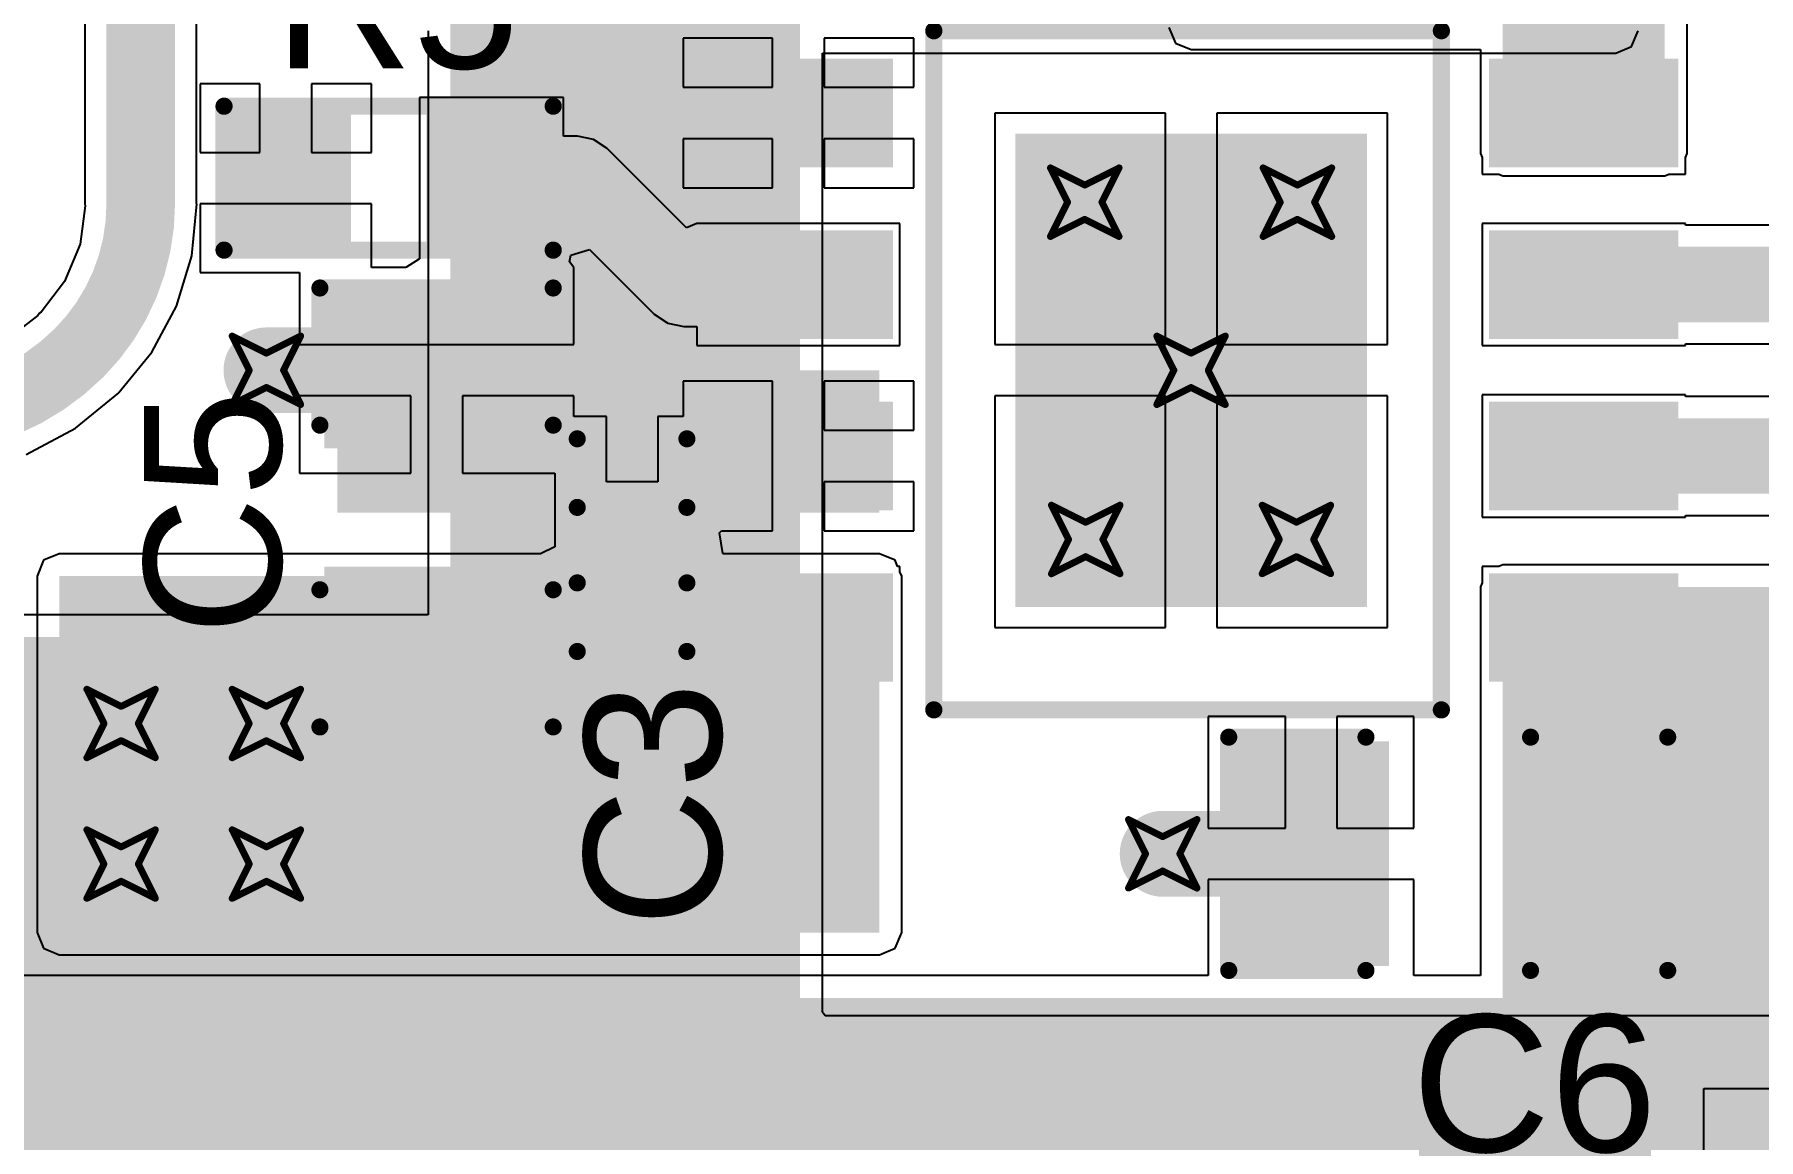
# Model space of a CAD drawing. Header units: millimetres. Extents: x -2 to 282, y -53 to 22.
# Drawn here: x 29.57 to 42.33, y -39.13 to -30.94 of the extents above; entities that cross this region are included whole.
import ezdxf

# ---------------------------------------------------------------- set-up
doc = ezdxf.new("R2010")
doc.units = ezdxf.units.MM
for name, color, linetype in [('BottomLayer', 5, 'Continuous'), ('DrillDrawing', 1, 'Continuous'), ('Mechanical1', 6, 'Continuous'), ('Mechanical2', 216, 'Continuous'), ('TopLayer', 1, 'Continuous'), ('TopOverlay', 2, 'Continuous'), ('TopPaste', 8, 'Continuous'), ('TopSolder', 216, 'Continuous'), ('ViaHoleLayer', 16, 'Continuous')]:
    doc.layers.add(name, color=color, linetype=linetype)
doc.styles.add('Arial', font='', dxfattribs={"height": 0.2})
doc.styles.get('Arial').set_extended_font_data('Arial')

# ---------------------------------------------------------------- blocks, each defined once
blk = doc.blocks.new('R___0603_55')
at = {"layer": 'TopLayer'}
for points in [[(-0.381, 0.444), (-0.381, -0.445), (-1.143, -0.445), (-1.143, 0.444)], [(1.143, 0.444), (1.143, -0.445), (0.381, -0.445), (0.381, 0.444)]]:
    blk.add_hatch(color=1, dxfattribs=at).paths.add_polyline_path(points)
at = {"layer": 'TopPaste'}
for points in [[(-0.381, 0.444), (-0.381, -0.445), (-1.143, -0.445), (-1.143, 0.444)], [(1.143, 0.444), (1.143, -0.445), (0.381, -0.445), (0.381, 0.444)]]:
    blk.add_hatch(color=8, dxfattribs=at).paths.add_polyline_path(points)
at = {"layer": 'TopSolder'}
for points in [[(-0.279, 0.546), (-0.279, -0.546), (-1.245, -0.546), (-1.245, 0.546)], [(1.245, 0.546), (1.245, -0.546), (0.279, -0.546), (0.279, 0.546)]]:
    blk.add_hatch(color=216, dxfattribs=at).paths.add_polyline_path(points)
at = {"layer": 'TopOverlay', "const_width": 0.127}
for points in [[(-1.219, 0.533), (-1.219, -0.533)], [(-1.219, 0.533), (1.219, 0.533)], [(1.219, 0.533), (1.219, -0.533)], [(-1.219, -0.533), (1.219, -0.533)]]:
    blk.add_lwpolyline(points, dxfattribs=at)
at = {"layer": 'TopOverlay', "const_width": 0.0635}
for points in [[(-1.251, 0.533, 1), (-1.187, 0.533, 1)], [(-1.251, 0.533, 1), (-1.187, 0.533, 1)], [(1.187, 0.533, 1), (1.251, 0.533, 1)], [(1.187, 0.533, 1), (1.251, 0.533, 1)], [(-1.251, -0.533, 1), (-1.187, -0.533, 1)], [(-1.251, -0.533, 1), (-1.187, -0.533, 1)], [(1.187, -0.533, 1), (1.251, -0.533, 1)], [(1.187, -0.533, 1), (1.251, -0.533, 1)]]:
    blk.add_lwpolyline(points, format="xyb", close=True, dxfattribs=at)
blk = doc.blocks.new('C___0402_71')
at = {"layer": 'TopLayer'}
for points in [[(-0.699, -0.318), (-0.699, 0.317), (-0.241, 0.317), (-0.241, -0.318)], [(0.241, -0.318), (0.241, 0.317), (0.699, 0.317), (0.699, -0.318)]]:
    blk.add_hatch(color=1, dxfattribs=at).paths.add_polyline_path(points)
at = {"layer": 'TopPaste'}
for points in [[(-0.699, -0.318), (-0.699, 0.317), (-0.241, 0.317), (-0.241, -0.318)], [(0.241, -0.318), (0.241, 0.317), (0.699, 0.317), (0.699, -0.318)]]:
    blk.add_hatch(color=8, dxfattribs=at).paths.add_polyline_path(points)
at = {"layer": 'TopSolder'}
for points in [[(-0.758, -0.378), (-0.758, 0.377), (-0.181, 0.377), (-0.181, -0.378)], [(0.181, -0.378), (0.181, 0.377), (0.758, 0.377), (0.758, -0.378)]]:
    blk.add_hatch(color=216, dxfattribs=at).paths.add_polyline_path(points)
at = {"layer": 'TopOverlay', "const_width": 0.127}
for points in [[(-0.787, -0.406), (-0.787, 0.406)], [(-0.279, 0.406), (-0.787, 0.406)], [(0.787, 0.406), (0.279, 0.406)], [(0.787, -0.406), (0.787, 0.406)], [(-0.279, -0.406), (-0.787, -0.406)], [(0.787, -0.406), (0.279, -0.406)]]:
    blk.add_lwpolyline(points, dxfattribs=at)
at = {"layer": 'TopOverlay', "const_width": 0.0635}
for points in [[(-0.819, 0.406, 1), (-0.756, 0.406, 1)], [(-0.819, 0.406, 1), (-0.756, 0.406, 1)], [(-0.311, 0.406, 1), (-0.248, 0.406, 1)], [(0.248, 0.406, 1), (0.311, 0.406, 1)], [(0.756, 0.406, 1), (0.819, 0.406, 1)], [(0.756, 0.406, 1), (0.819, 0.406, 1)], [(-0.819, -0.406, 1), (-0.756, -0.406, 1)], [(-0.819, -0.406, 1), (-0.756, -0.406, 1)], [(-0.311, -0.406, 1), (-0.248, -0.406, 1)], [(0.248, -0.406, 1), (0.311, -0.406, 1)], [(0.756, -0.406, 1), (0.819, -0.406, 1)], [(0.756, -0.406, 1), (0.819, -0.406, 1)]]:
    blk.add_lwpolyline(points, format="xyb", close=True, dxfattribs=at)
blk = doc.blocks.new('ESOP_8_75')
at = {"layer": 'TopLayer'}
for points in [[(-3.509, 2.205), (-2.309, 2.205), (-2.309, 1.605), (-3.509, 1.605)], [(2.308, 2.205), (3.508, 2.205), (3.508, 1.605), (2.308, 1.605)], [(-1.2, 1.65), (1.2, 1.65), (1.2, -1.65), (-1.2, -1.65)], [(-3.509, 0.935), (-2.309, 0.935), (-2.309, 0.335), (-3.509, 0.335)], [(2.308, 0.935), (3.508, 0.935), (3.508, 0.335), (2.308, 0.335)], [(-3.509, -0.335), (-2.309, -0.335), (-2.309, -0.935), (-3.509, -0.935)], [(2.308, -0.335), (3.508, -0.335), (3.508, -0.935), (2.308, -0.935)], [(-3.509, -1.605), (-2.309, -1.605), (-2.309, -2.205), (-3.509, -2.205)], [(2.308, -1.605), (3.508, -1.605), (3.508, -2.205), (2.308, -2.205)]]:
    blk.add_hatch(color=1, dxfattribs=at).paths.add_polyline_path(points)
at = {"layer": 'TopPaste'}
for points in [[(-3.509, 2.205), (-2.309, 2.205), (-2.309, 1.605), (-3.509, 1.605)], [(2.308, 2.205), (3.508, 2.205), (3.508, 1.605), (2.308, 1.605)], [(-1.2, 1.65), (1.2, 1.65), (1.2, -1.65), (-1.2, -1.65)], [(-3.509, 0.935), (-2.309, 0.935), (-2.309, 0.335), (-3.509, 0.335)], [(2.308, 0.935), (3.508, 0.935), (3.508, 0.335), (2.308, 0.335)], [(-3.509, -0.335), (-2.309, -0.335), (-2.309, -0.935), (-3.509, -0.935)], [(2.308, -0.335), (3.508, -0.335), (3.508, -0.935), (2.308, -0.935)], [(-3.509, -1.605), (-2.309, -1.605), (-2.309, -2.205), (-3.509, -2.205)], [(2.308, -1.605), (3.508, -1.605), (3.508, -2.205), (2.308, -2.205)]]:
    blk.add_hatch(color=8, dxfattribs=at).paths.add_polyline_path(points)
at = {"layer": 'TopSolder'}
for points in [[(-3.61, 2.307), (-2.207, 2.307), (-2.207, 1.503), (-3.61, 1.503)], [(2.207, 2.307), (3.61, 2.307), (3.61, 1.503), (2.207, 1.503)], [(-1.302, 1.752), (1.302, 1.752), (1.302, -1.752), (-1.302, -1.752)], [(-3.61, 1.037), (-2.207, 1.037), (-2.207, 0.233), (-3.61, 0.233)], [(2.207, 1.037), (3.61, 1.037), (3.61, 0.233), (2.207, 0.233)], [(-3.61, -0.233), (-2.207, -0.233), (-2.207, -1.037), (-3.61, -1.037)], [(2.207, -0.233), (3.61, -0.233), (3.61, -1.037), (2.207, -1.037)], [(-3.61, -1.503), (-2.207, -1.503), (-2.207, -2.307), (-3.61, -2.307)], [(2.207, -1.503), (3.61, -1.503), (3.61, -2.307), (2.207, -2.307)]]:
    blk.add_hatch(color=216, dxfattribs=at).paths.add_polyline_path(points)
at = {"layer": 'TopOverlay'}
for points, const_width in [([(-1.905, 2.515), (1.854, 2.515)], 0.127), ([(-1.905, 2.515), (-1.905, -2.515)], 0.127), ([(1.854, -2.515), (1.854, 2.515)], 0.127), ([(-3.877, 2.049), (-3.75, 1.922)], 0.3), ([(-3.877, 1.795), (-3.877, 2.049)], 0.3), ([(-3.877, 1.795), (-3.75, 1.922)], 0.3), ([(-1.905, -2.515), (1.854, -2.515)], 0.127)]:
    blk.add_lwpolyline(points, dxfattribs=dict(at, const_width=const_width))
for points, const_width in [([(-1.937, 2.515, 1), (-1.873, 2.515, 1)], 0.0635), ([(-1.937, 2.515, 1), (-1.873, 2.515, 1)], 0.0635), ([(1.822, 2.515, 1), (1.886, 2.515, 1)], 0.0635), ([(1.822, 2.515, 1), (1.886, 2.515, 1)], 0.0635), ([(-3.952, 2.049, 1), (-3.802, 2.049, 1)], 0.15), ([(-3.952, 2.049, 1), (-3.802, 2.049, 1)], 0.15), ([(-3.825, 1.922, 1), (-3.675, 1.922, 1)], 0.15), ([(-3.825, 1.922, 1), (-3.675, 1.922, 1)], 0.15), ([(-3.952, 1.795, 1), (-3.802, 1.795, 1)], 0.15), ([(-3.952, 1.795, 1), (-3.802, 1.795, 1)], 0.15), ([(-1.937, -2.515, 1), (-1.873, -2.515, 1)], 0.0635), ([(-1.937, -2.515, 1), (-1.873, -2.515, 1)], 0.0635), ([(1.822, -2.515, 1), (1.886, -2.515, 1)], 0.0635), ([(1.822, -2.515, 1), (1.886, -2.515, 1)], 0.0635)]:
    blk.add_lwpolyline(points, format="xyb", close=True, dxfattribs=dict(at, const_width=const_width))
blk = doc.blocks.new('C___0805_107')
at = {"layer": 'TopLayer'}
for points in [[(-1.524, 0.762), (-0.508, 0.762), (-0.508, -0.762), (-1.524, -0.762)], [(0.508, 0.762), (1.524, 0.762), (1.524, -0.762), (0.508, -0.762)]]:
    blk.add_hatch(color=1, dxfattribs=at).paths.add_polyline_path(points)
at = {"layer": 'TopPaste'}
for points in [[(-1.524, 0.762), (-0.508, 0.762), (-0.508, -0.762), (-1.524, -0.762)], [(0.508, 0.762), (1.524, 0.762), (1.524, -0.762), (0.508, -0.762)]]:
    blk.add_hatch(color=8, dxfattribs=at).paths.add_polyline_path(points)
at = {"layer": 'TopSolder'}
for points in [[(-1.594, 0.832), (-0.438, 0.832), (-0.438, -0.832), (-1.594, -0.832)], [(0.438, 0.832), (1.594, 0.832), (1.594, -0.832), (0.438, -0.832)]]:
    blk.add_hatch(color=216, dxfattribs=at).paths.add_polyline_path(points)
at = {"layer": 'TopOverlay', "const_width": 0.127}
for points in [[(-1.626, -0.864), (-1.626, 0.864)], [(-1.626, 0.864), (-0.61, 0.864)], [(0.61, 0.864), (1.626, 0.864)], [(1.626, -0.864), (1.626, 0.864)], [(-1.626, -0.864), (-0.61, -0.864)], [(0.61, -0.864), (1.626, -0.864)]]:
    blk.add_lwpolyline(points, dxfattribs=at)
at = {"layer": 'TopOverlay', "const_width": 0.0635}
for points in [[(-1.657, 0.864, 1), (-1.594, 0.864, 1)], [(-1.657, 0.864, 1), (-1.594, 0.864, 1)], [(-0.641, 0.864, 1), (-0.578, 0.864, 1)], [(0.578, 0.864, 1), (0.641, 0.864, 1)], [(1.594, 0.864, 1), (1.657, 0.864, 1)], [(1.594, 0.864, 1), (1.657, 0.864, 1)], [(-1.657, -0.864, 1), (-1.594, -0.864, 1)], [(-1.657, -0.864, 1), (-1.594, -0.864, 1)], [(-0.641, -0.864, 1), (-0.578, -0.864, 1)], [(0.578, -0.864, 1), (0.641, -0.864, 1)], [(1.594, -0.864, 1), (1.657, -0.864, 1)], [(1.594, -0.864, 1), (1.657, -0.864, 1)]]:
    blk.add_lwpolyline(points, format="xyb", close=True, dxfattribs=at)
blk = doc.blocks.new('C___0805_109')
at = {"layer": 'TopLayer'}
for points in [[(-1.524, 0.762), (-0.508, 0.762), (-0.508, -0.762), (-1.524, -0.762)], [(0.508, 0.762), (1.524, 0.762), (1.524, -0.762), (0.508, -0.762)]]:
    blk.add_hatch(color=1, dxfattribs=at).paths.add_polyline_path(points)
at = {"layer": 'TopPaste'}
for points in [[(-1.524, 0.762), (-0.508, 0.762), (-0.508, -0.762), (-1.524, -0.762)], [(0.508, 0.762), (1.524, 0.762), (1.524, -0.762), (0.508, -0.762)]]:
    blk.add_hatch(color=8, dxfattribs=at).paths.add_polyline_path(points)
at = {"layer": 'TopSolder'}
for points in [[(-1.594, 0.832), (-0.438, 0.832), (-0.438, -0.832), (-1.594, -0.832)], [(0.438, 0.832), (1.594, 0.832), (1.594, -0.832), (0.438, -0.832)]]:
    blk.add_hatch(color=216, dxfattribs=at).paths.add_polyline_path(points)
at = {"layer": 'TopOverlay', "const_width": 0.127}
for points in [[(-1.626, -0.864), (-1.626, 0.864)], [(-0.61, 0.864), (-1.626, 0.864)], [(1.626, 0.864), (0.61, 0.864)], [(1.626, -0.864), (1.626, 0.864)], [(-0.61, -0.864), (-1.626, -0.864)], [(1.626, -0.864), (0.61, -0.864)]]:
    blk.add_lwpolyline(points, dxfattribs=at)
at = {"layer": 'TopOverlay', "const_width": 0.0635}
for points in [[(-1.657, 0.864, 1), (-1.594, 0.864, 1)], [(-1.657, 0.864, 1), (-1.594, 0.864, 1)], [(-0.641, 0.864, 1), (-0.578, 0.864, 1)], [(0.578, 0.864, 1), (0.641, 0.864, 1)], [(1.594, 0.864, 1), (1.657, 0.864, 1)], [(1.594, 0.864, 1), (1.657, 0.864, 1)], [(-1.657, -0.864, 1), (-1.594, -0.864, 1)], [(-1.657, -0.864, 1), (-1.594, -0.864, 1)], [(-0.641, -0.864, 1), (-0.578, -0.864, 1)], [(0.578, -0.864, 1), (0.641, -0.864, 1)], [(1.594, -0.864, 1), (1.657, -0.864, 1)], [(1.594, -0.864, 1), (1.657, -0.864, 1)]]:
    blk.add_lwpolyline(points, format="xyb", close=True, dxfattribs=at)

msp = doc.modelspace()

# ---------------------------------------------------------------- hatches: boundary and pattern name
at = {"layer": 'BottomLayer'}
for points in [[(32.646, -38.181), (35.237, -38.181), (35.237, -29.389), (32.646, -29.389)], [(27.541, -38.181), (35.237, -38.181), (35.237, -35.403), (27.541, -35.403)], [(27.541, -43.13), (31.808, -43.13), (31.808, -35.622), (27.541, -35.622)], [(32.031, -40.792), (35.306, -40.792), (35.306, -38.374), (32.031, -38.374)], [(32.031, -39.447), (43.8, -39.447), (43.8, -38.374), (32.031, -38.374)], [(27.515, -42.339), (31.808, -42.339), (31.808, -38.533), (27.515, -38.533)]]:
    msp.add_hatch(color=5, dxfattribs=at).paths.add_polyline_path(points)
h = msp.add_hatch(color=5, dxfattribs=at)
edge = h.paths.add_edge_path()
edge.add_arc((37.345, -32.183), 0.3, 0, 360)
h = msp.add_hatch(color=5, dxfattribs=at)
edge = h.paths.add_edge_path()
edge.add_arc((38.92, -32.183), 0.3, 0, 360)
h = msp.add_hatch(color=5, dxfattribs=at)
edge = h.paths.add_edge_path()
edge.add_arc((31.284, -33.428), 0.3, 0, 360)
h = msp.add_hatch(color=5, dxfattribs=at)
edge = h.paths.add_edge_path()
edge.add_arc((38.132, -33.428), 0.3, 0, 360)
h = msp.add_hatch(color=5, dxfattribs=at)
edge = h.paths.add_edge_path()
edge.add_arc((37.352, -34.681), 0.3, 0, 360)
h = msp.add_hatch(color=5, dxfattribs=at)
edge = h.paths.add_edge_path()
edge.add_arc((38.913, -34.681), 0.3, 0, 360)
h = msp.add_hatch(color=5, dxfattribs=at)
edge = h.paths.add_edge_path()
edge.add_arc((30.208, -36.044), 0.3, 0, 360)
h = msp.add_hatch(color=5, dxfattribs=at)
edge = h.paths.add_edge_path()
edge.add_arc((31.284, -36.044), 0.3, 0, 360)
h = msp.add_hatch(color=5, dxfattribs=at)
edge = h.paths.add_edge_path()
edge.add_arc((37.922, -37.009), 0.3, 0, 360)
h = msp.add_hatch(color=5, dxfattribs=at)
edge = h.paths.add_edge_path()
edge.add_arc((30.208, -37.085), 0.3, 0, 360)
h = msp.add_hatch(color=5, dxfattribs=at)
edge = h.paths.add_edge_path()
edge.add_arc((31.284, -37.085), 0.3, 0, 360)
at = {"layer": 'TopLayer'}
for points in [[(40.441, -31.823), (41.641, -31.823), (41.641, -26.448), (40.441, -26.448)], [(31.808, -34.482), (35.824, -34.482), (35.824, -33.428), (31.808, -33.428)], [(29.75, -37.593), (35.824, -37.593), (35.824, -34.952), (29.75, -34.952)], [(40.441, -39.447), (41.765, -39.447), (41.765, -35.033), (40.441, -35.033)], [(40.441, -38.583), (51.151, -38.583), (51.151, -35.033), (40.441, -35.033)], [(27.383, -39.447), (41.765, -39.447), (41.765, -38.076), (27.383, -38.076)]]:
    msp.add_hatch(color=1, dxfattribs=at).paths.add_polyline_path(points)
h = msp.add_hatch(color=1, dxfattribs=at)
edge = h.paths.add_edge_path()
edge.add_arc((37.345, -32.183), 0.3, 0, 360)
h = msp.add_hatch(color=1, dxfattribs=at)
edge = h.paths.add_edge_path()
edge.add_arc((38.92, -32.183), 0.3, 0, 360)
h = msp.add_hatch(color=1, dxfattribs=at)
edge = h.paths.add_edge_path()
edge.add_arc((31.284, -33.428), 0.3, 0, 360)
h = msp.add_hatch(color=1, dxfattribs=at)
edge = h.paths.add_edge_path()
edge.add_arc((38.132, -33.428), 0.3, 0, 360)
h = msp.add_hatch(color=1, dxfattribs=at)
edge = h.paths.add_edge_path()
edge.add_arc((37.352, -34.681), 0.3, 0, 360)
h = msp.add_hatch(color=1, dxfattribs=at)
edge = h.paths.add_edge_path()
edge.add_arc((38.913, -34.681), 0.3, 0, 360)
h = msp.add_hatch(color=1, dxfattribs=at)
edge = h.paths.add_edge_path()
edge.add_arc((30.208, -36.044), 0.3, 0, 360)
h = msp.add_hatch(color=1, dxfattribs=at)
edge = h.paths.add_edge_path()
edge.add_arc((31.284, -36.044), 0.3, 0, 360)
h = msp.add_hatch(color=1, dxfattribs=at)
edge = h.paths.add_edge_path()
edge.add_arc((37.922, -37.009), 0.3, 0, 360)
h = msp.add_hatch(color=1, dxfattribs=at)
edge = h.paths.add_edge_path()
edge.add_arc((30.208, -37.085), 0.3, 0, 360)
h = msp.add_hatch(color=1, dxfattribs=at)
edge = h.paths.add_edge_path()
edge.add_arc((31.284, -37.085), 0.3, 0, 360)
at = {"layer": 'ViaHoleLayer'}
h = msp.add_hatch(color=16, dxfattribs=at)
edge = h.paths.add_edge_path()
edge.add_arc((37.345, -32.183), 0.15, 0, 360)
h = msp.add_hatch(color=16, dxfattribs=at)
edge = h.paths.add_edge_path()
edge.add_arc((38.92, -32.183), 0.15, 0, 360)
h = msp.add_hatch(color=16, dxfattribs=at)
edge = h.paths.add_edge_path()
edge.add_arc((31.284, -33.428), 0.15, 0, 360)
h = msp.add_hatch(color=16, dxfattribs=at)
edge = h.paths.add_edge_path()
edge.add_arc((38.132, -33.428), 0.15, 0, 360)
h = msp.add_hatch(color=16, dxfattribs=at)
edge = h.paths.add_edge_path()
edge.add_arc((37.352, -34.681), 0.15, 0, 360)
h = msp.add_hatch(color=16, dxfattribs=at)
edge = h.paths.add_edge_path()
edge.add_arc((38.913, -34.681), 0.15, 0, 360)
h = msp.add_hatch(color=16, dxfattribs=at)
edge = h.paths.add_edge_path()
edge.add_arc((30.208, -36.044), 0.15, 0, 360)
h = msp.add_hatch(color=16, dxfattribs=at)
edge = h.paths.add_edge_path()
edge.add_arc((31.284, -36.044), 0.15, 0, 360)
h = msp.add_hatch(color=16, dxfattribs=at)
edge = h.paths.add_edge_path()
edge.add_arc((37.922, -37.009), 0.15, 0, 360)
h = msp.add_hatch(color=16, dxfattribs=at)
edge = h.paths.add_edge_path()
edge.add_arc((30.208, -37.085), 0.15, 0, 360)
h = msp.add_hatch(color=16, dxfattribs=at)
edge = h.paths.add_edge_path()
edge.add_arc((31.284, -37.085), 0.15, 0, 360)

# ---------------------------------------------------------------- linework, layer by layer
at = {"layer": 'BottomLayer'}
for p, q in [((29.939, -27.158), (29.939, -32.196)), ((30.767, -32.196), (30.767, -27.158)), ((32.481, -30.913), (32.481, -35.238)), ((41.395, -31.03), (41.444, -30.913)), ((35.402, -35.403), (35.402, -31.078)), ((35.402, -31.078), (41.279, -31.078)), ((41.279, -31.078), (41.395, -31.03)), ((29.942, -32.211), (29.905, -32.494)), ((29.939, -32.196), (29.942, -32.211)), ((30.731, -32.581), (30.769, -32.196)), ((30.769, -32.196), (30.767, -32.196)), ((29.905, -32.494), (29.789, -32.771)), ((30.618, -32.952), (30.731, -32.581)), ((29.789, -32.771), (29.616, -32.998)), ((29.592, -33.023), (29.341, -33.215)), ((29.603, -33.006), (29.592, -33.023)), ((29.616, -32.998), (29.603, -33.006)), ((30.436, -33.294), (30.618, -32.952)), ((30.19, -33.593), (30.436, -33.294)), ((29.87, -33.857), (30.19, -33.594)), ((30.19, -33.594), (30.19, -33.593)), ((29.505, -34.052), (29.87, -33.857)), ((32.481, -35.238), (27.541, -35.238)), ((35.402, -38.181), (35.402, -35.403)), ((35.421, -38.209), (35.402, -38.181)), ((42.623, -38.209), (35.421, -38.209))]:
    msp.add_line(p, q, dxfattribs=at)
for points, const_width in [([(30.353, -32.196), (30.353, -27.158)], 0.508), ([(37.915, -38.911), (43.289, -38.911)], 1.016)]:
    msp.add_lwpolyline(points, dxfattribs=dict(at, const_width=const_width))
at = {"layer": 'BottomLayer', "const_width": 0.508}
for points in [[(30.353, -32.196, -0.198912), (29.896, -33.299)], [(29.896, -33.299, -0.198912), (28.697, -33.796)]]:
    msp.add_lwpolyline(points, format="xyb", dxfattribs=at)
at = {"layer": 'BottomLayer'}
for points, const_width in [([(30.226, -32.196, 1), (30.48, -32.196, 1)], 0.254), ([(30.226, -32.196, 1), (30.48, -32.196, 1)], 0.254), ([(29.769, -33.299, 1), (30.023, -33.299, 1)], 0.254), ([(29.769, -33.299, 1), (30.023, -33.299, 1)], 0.254), ([(37.661, -38.911, 1), (38.169, -38.911, 1)], 0.508)]:
    msp.add_lwpolyline(points, format="xyb", close=True, dxfattribs=dict(at, const_width=const_width))
at = {"layer": 'DrillDrawing', "const_width": 0.0508}
for points in [[(37.091, -31.929), (37.345, -32.056)], [(37.091, -31.929), (37.218, -32.183)], [(37.345, -32.056), (37.599, -31.929)], [(37.472, -32.183), (37.599, -31.929)], [(38.666, -31.929), (38.92, -32.056)], [(38.666, -31.929), (38.793, -32.183)], [(38.92, -32.056), (39.174, -31.929)], [(39.047, -32.183), (39.174, -31.929)], [(37.091, -32.437), (37.218, -32.183)], [(37.472, -32.183), (37.599, -32.437)], [(38.666, -32.437), (38.793, -32.183)], [(39.047, -32.183), (39.174, -32.437)], [(37.091, -32.437), (37.345, -32.31)], [(37.345, -32.31), (37.599, -32.437)], [(38.666, -32.437), (38.92, -32.31)], [(38.92, -32.31), (39.174, -32.437)], [(31.03, -33.174), (31.284, -33.301)], [(31.03, -33.174), (31.157, -33.428)], [(31.284, -33.301), (31.538, -33.174)], [(31.411, -33.428), (31.538, -33.174)], [(37.878, -33.174), (38.132, -33.301)], [(37.878, -33.174), (38.005, -33.428)], [(38.132, -33.301), (38.386, -33.174)], [(38.259, -33.428), (38.386, -33.174)], [(31.03, -33.682), (31.157, -33.428)], [(31.411, -33.428), (31.538, -33.682)], [(37.878, -33.682), (38.005, -33.428)], [(38.259, -33.428), (38.386, -33.682)], [(31.03, -33.682), (31.284, -33.555)], [(31.284, -33.555), (31.538, -33.682)], [(37.878, -33.682), (38.132, -33.555)], [(38.132, -33.555), (38.386, -33.682)], [(37.098, -34.427), (37.352, -34.554)], [(37.098, -34.427), (37.225, -34.681)], [(37.352, -34.554), (37.606, -34.427)], [(37.479, -34.681), (37.606, -34.427)], [(38.659, -34.427), (38.913, -34.554)], [(38.659, -34.427), (38.786, -34.681)], [(38.913, -34.554), (39.167, -34.427)], [(39.04, -34.681), (39.167, -34.427)], [(37.098, -34.935), (37.225, -34.681)], [(37.479, -34.681), (37.606, -34.935)], [(38.659, -34.935), (38.786, -34.681)], [(39.04, -34.681), (39.167, -34.935)], [(37.098, -34.935), (37.352, -34.808)], [(37.352, -34.808), (37.606, -34.935)], [(38.659, -34.935), (38.913, -34.808)], [(38.913, -34.808), (39.167, -34.935)], [(29.954, -35.79), (30.208, -35.917)], [(29.954, -35.79), (30.081, -36.044)], [(30.208, -35.917), (30.462, -35.79)], [(30.335, -36.044), (30.462, -35.79)], [(31.03, -35.79), (31.284, -35.917)], [(31.03, -35.79), (31.157, -36.044)], [(31.284, -35.917), (31.538, -35.79)], [(31.411, -36.044), (31.538, -35.79)], [(29.954, -36.298), (30.081, -36.044)], [(30.335, -36.044), (30.462, -36.298)], [(31.03, -36.298), (31.157, -36.044)], [(31.411, -36.044), (31.538, -36.298)], [(29.954, -36.298), (30.208, -36.171)], [(30.208, -36.171), (30.462, -36.298)], [(31.03, -36.298), (31.284, -36.171)], [(31.284, -36.171), (31.538, -36.298)], [(37.668, -36.755), (37.922, -36.882)], [(37.668, -36.755), (37.795, -37.009)], [(37.922, -36.882), (38.176, -36.755)], [(38.049, -37.009), (38.176, -36.755)], [(29.954, -36.831), (30.208, -36.958)], [(29.954, -36.831), (30.081, -37.085)], [(30.208, -36.958), (30.462, -36.831)], [(30.335, -37.085), (30.462, -36.831)], [(31.03, -36.831), (31.284, -36.958)], [(31.03, -36.831), (31.157, -37.085)], [(31.284, -36.958), (31.538, -36.831)], [(31.411, -37.085), (31.538, -36.831)], [(37.668, -37.263), (37.795, -37.009)], [(38.049, -37.009), (38.176, -37.263)], [(29.954, -37.339), (30.081, -37.085)], [(30.335, -37.085), (30.462, -37.339)], [(31.03, -37.339), (31.157, -37.085)], [(31.411, -37.085), (31.538, -37.339)], [(37.668, -37.263), (37.922, -37.136)], [(37.922, -37.136), (38.176, -37.263)], [(29.954, -37.339), (30.208, -37.212)], [(30.208, -37.212), (30.462, -37.339)], [(31.03, -37.339), (31.284, -37.212)], [(31.284, -37.212), (31.538, -37.339)]]:
    msp.add_lwpolyline(points, dxfattribs=at)
at = {"layer": 'DrillDrawing', "const_width": 0.0254}
for points in [[(37.078, -31.929, 1), (37.104, -31.929, 1)], [(37.078, -31.929, 1), (37.104, -31.929, 1)], [(37.586, -31.929, 1), (37.612, -31.929, 1)], [(37.586, -31.929, 1), (37.612, -31.929, 1)], [(38.653, -31.929, 1), (38.679, -31.929, 1)], [(38.653, -31.929, 1), (38.679, -31.929, 1)], [(39.161, -31.929, 1), (39.187, -31.929, 1)], [(39.161, -31.929, 1), (39.187, -31.929, 1)], [(37.332, -32.056, 1), (37.358, -32.056, 1)], [(37.332, -32.056, 1), (37.358, -32.056, 1)], [(38.907, -32.056, 1), (38.933, -32.056, 1)], [(38.907, -32.056, 1), (38.933, -32.056, 1)], [(37.205, -32.183, 1), (37.231, -32.183, 1)], [(37.205, -32.183, 1), (37.231, -32.183, 1)], [(37.459, -32.183, 1), (37.485, -32.183, 1)], [(37.459, -32.183, 1), (37.485, -32.183, 1)], [(38.78, -32.183, 1), (38.806, -32.183, 1)], [(38.78, -32.183, 1), (38.806, -32.183, 1)], [(39.034, -32.183, 1), (39.06, -32.183, 1)], [(39.034, -32.183, 1), (39.06, -32.183, 1)], [(37.332, -32.31, 1), (37.358, -32.31, 1)], [(37.332, -32.31, 1), (37.358, -32.31, 1)], [(38.907, -32.31, 1), (38.933, -32.31, 1)], [(38.907, -32.31, 1), (38.933, -32.31, 1)], [(37.078, -32.437, 1), (37.104, -32.437, 1)], [(37.078, -32.437, 1), (37.104, -32.437, 1)], [(37.586, -32.437, 1), (37.612, -32.437, 1)], [(37.586, -32.437, 1), (37.612, -32.437, 1)], [(38.653, -32.437, 1), (38.679, -32.437, 1)], [(38.653, -32.437, 1), (38.679, -32.437, 1)], [(39.161, -32.437, 1), (39.187, -32.437, 1)], [(39.161, -32.437, 1), (39.187, -32.437, 1)], [(31.017, -33.174, 1), (31.042, -33.174, 1)], [(31.017, -33.174, 1), (31.042, -33.174, 1)], [(31.525, -33.174, 1), (31.55, -33.174, 1)], [(31.525, -33.174, 1), (31.55, -33.174, 1)], [(37.866, -33.174, 1), (37.891, -33.174, 1)], [(37.866, -33.174, 1), (37.891, -33.174, 1)], [(38.374, -33.174, 1), (38.399, -33.174, 1)], [(38.374, -33.174, 1), (38.399, -33.174, 1)], [(31.271, -33.301, 1), (31.296, -33.301, 1)], [(31.271, -33.301, 1), (31.296, -33.301, 1)], [(38.12, -33.301, 1), (38.145, -33.301, 1)], [(38.12, -33.301, 1), (38.145, -33.301, 1)], [(31.144, -33.428, 1), (31.169, -33.428, 1)], [(31.144, -33.428, 1), (31.169, -33.428, 1)], [(31.398, -33.428, 1), (31.423, -33.428, 1)], [(31.398, -33.428, 1), (31.423, -33.428, 1)], [(37.993, -33.428, 1), (38.018, -33.428, 1)], [(37.993, -33.428, 1), (38.018, -33.428, 1)], [(38.247, -33.428, 1), (38.272, -33.428, 1)], [(38.247, -33.428, 1), (38.272, -33.428, 1)], [(31.271, -33.555, 1), (31.296, -33.555, 1)], [(31.271, -33.555, 1), (31.296, -33.555, 1)], [(38.12, -33.555, 1), (38.145, -33.555, 1)], [(38.12, -33.555, 1), (38.145, -33.555, 1)], [(31.017, -33.682, 1), (31.042, -33.682, 1)], [(31.017, -33.682, 1), (31.042, -33.682, 1)], [(31.525, -33.682, 1), (31.55, -33.682, 1)], [(31.525, -33.682, 1), (31.55, -33.682, 1)], [(37.866, -33.682, 1), (37.891, -33.682, 1)], [(37.866, -33.682, 1), (37.891, -33.682, 1)], [(38.374, -33.682, 1), (38.399, -33.682, 1)], [(38.374, -33.682, 1), (38.399, -33.682, 1)], [(37.085, -34.427, 1), (37.111, -34.427, 1)], [(37.085, -34.427, 1), (37.111, -34.427, 1)], [(37.593, -34.427, 1), (37.619, -34.427, 1)], [(37.593, -34.427, 1), (37.619, -34.427, 1)], [(38.646, -34.427, 1), (38.671, -34.427, 1)], [(38.646, -34.427, 1), (38.671, -34.427, 1)], [(39.154, -34.427, 1), (39.179, -34.427, 1)], [(39.154, -34.427, 1), (39.179, -34.427, 1)], [(37.339, -34.554, 1), (37.365, -34.554, 1)], [(37.339, -34.554, 1), (37.365, -34.554, 1)], [(38.9, -34.554, 1), (38.925, -34.554, 1)], [(38.9, -34.554, 1), (38.925, -34.554, 1)], [(37.212, -34.681, 1), (37.238, -34.681, 1)], [(37.212, -34.681, 1), (37.238, -34.681, 1)], [(37.466, -34.681, 1), (37.492, -34.681, 1)], [(37.466, -34.681, 1), (37.492, -34.681, 1)], [(38.773, -34.681, 1), (38.798, -34.681, 1)], [(38.773, -34.681, 1), (38.798, -34.681, 1)], [(39.027, -34.681, 1), (39.052, -34.681, 1)], [(39.027, -34.681, 1), (39.052, -34.681, 1)], [(37.339, -34.808, 1), (37.365, -34.808, 1)], [(37.339, -34.808, 1), (37.365, -34.808, 1)], [(38.9, -34.808, 1), (38.925, -34.808, 1)], [(38.9, -34.808, 1), (38.925, -34.808, 1)], [(37.085, -34.935, 1), (37.111, -34.935, 1)], [(37.085, -34.935, 1), (37.111, -34.935, 1)], [(37.593, -34.935, 1), (37.619, -34.935, 1)], [(37.593, -34.935, 1), (37.619, -34.935, 1)], [(38.646, -34.935, 1), (38.671, -34.935, 1)], [(38.646, -34.935, 1), (38.671, -34.935, 1)], [(39.154, -34.935, 1), (39.179, -34.935, 1)], [(39.154, -34.935, 1), (39.179, -34.935, 1)], [(29.941, -35.79, 1), (29.966, -35.79, 1)], [(29.941, -35.79, 1), (29.966, -35.79, 1)], [(30.449, -35.79, 1), (30.474, -35.79, 1)], [(30.449, -35.79, 1), (30.474, -35.79, 1)], [(31.017, -35.79, 1), (31.042, -35.79, 1)], [(31.017, -35.79, 1), (31.042, -35.79, 1)], [(31.525, -35.79, 1), (31.55, -35.79, 1)], [(31.525, -35.79, 1), (31.55, -35.79, 1)], [(30.195, -35.917, 1), (30.22, -35.917, 1)], [(30.195, -35.917, 1), (30.22, -35.917, 1)], [(31.271, -35.917, 1), (31.296, -35.917, 1)], [(31.271, -35.917, 1), (31.296, -35.917, 1)], [(30.068, -36.044, 1), (30.093, -36.044, 1)], [(30.068, -36.044, 1), (30.093, -36.044, 1)], [(30.322, -36.044, 1), (30.347, -36.044, 1)], [(30.322, -36.044, 1), (30.347, -36.044, 1)], [(31.144, -36.044, 1), (31.169, -36.044, 1)], [(31.144, -36.044, 1), (31.169, -36.044, 1)], [(31.398, -36.044, 1), (31.423, -36.044, 1)], [(31.398, -36.044, 1), (31.423, -36.044, 1)], [(30.195, -36.171, 1), (30.22, -36.171, 1)], [(30.195, -36.171, 1), (30.22, -36.171, 1)], [(31.271, -36.171, 1), (31.296, -36.171, 1)], [(31.271, -36.171, 1), (31.296, -36.171, 1)], [(29.941, -36.298, 1), (29.966, -36.298, 1)], [(29.941, -36.298, 1), (29.966, -36.298, 1)], [(30.449, -36.298, 1), (30.474, -36.298, 1)], [(30.449, -36.298, 1), (30.474, -36.298, 1)], [(31.017, -36.298, 1), (31.042, -36.298, 1)], [(31.017, -36.298, 1), (31.042, -36.298, 1)], [(31.525, -36.298, 1), (31.55, -36.298, 1)], [(31.525, -36.298, 1), (31.55, -36.298, 1)], [(37.656, -36.755, 1), (37.681, -36.755, 1)], [(37.656, -36.755, 1), (37.681, -36.755, 1)], [(38.163, -36.755, 1), (38.189, -36.755, 1)], [(38.163, -36.755, 1), (38.189, -36.755, 1)], [(29.941, -36.831, 1), (29.966, -36.831, 1)], [(29.941, -36.831, 1), (29.966, -36.831, 1)], [(30.449, -36.831, 1), (30.474, -36.831, 1)], [(30.449, -36.831, 1), (30.474, -36.831, 1)], [(31.017, -36.831, 1), (31.042, -36.831, 1)], [(31.017, -36.831, 1), (31.042, -36.831, 1)], [(31.525, -36.831, 1), (31.55, -36.831, 1)], [(31.525, -36.831, 1), (31.55, -36.831, 1)], [(37.909, -36.882, 1), (37.935, -36.882, 1)], [(37.909, -36.882, 1), (37.935, -36.882, 1)], [(30.195, -36.958, 1), (30.22, -36.958, 1)], [(30.195, -36.958, 1), (30.22, -36.958, 1)], [(31.271, -36.958, 1), (31.296, -36.958, 1)], [(31.271, -36.958, 1), (31.296, -36.958, 1)], [(37.782, -37.009, 1), (37.808, -37.009, 1)], [(37.782, -37.009, 1), (37.808, -37.009, 1)], [(38.036, -37.009, 1), (38.062, -37.009, 1)], [(38.036, -37.009, 1), (38.062, -37.009, 1)], [(30.068, -37.085, 1), (30.093, -37.085, 1)], [(30.068, -37.085, 1), (30.093, -37.085, 1)], [(30.322, -37.085, 1), (30.347, -37.085, 1)], [(30.322, -37.085, 1), (30.347, -37.085, 1)], [(31.144, -37.085, 1), (31.169, -37.085, 1)], [(31.144, -37.085, 1), (31.169, -37.085, 1)], [(31.398, -37.085, 1), (31.423, -37.085, 1)], [(31.398, -37.085, 1), (31.423, -37.085, 1)], [(37.909, -37.136, 1), (37.935, -37.136, 1)], [(37.909, -37.136, 1), (37.935, -37.136, 1)], [(30.195, -37.212, 1), (30.22, -37.212, 1)], [(30.195, -37.212, 1), (30.22, -37.212, 1)], [(31.271, -37.212, 1), (31.296, -37.212, 1)], [(31.271, -37.212, 1), (31.296, -37.212, 1)], [(37.656, -37.263, 1), (37.681, -37.263, 1)], [(37.656, -37.263, 1), (37.681, -37.263, 1)], [(38.163, -37.263, 1), (38.189, -37.263, 1)], [(38.163, -37.263, 1), (38.189, -37.263, 1)], [(29.941, -37.339, 1), (29.966, -37.339, 1)], [(29.941, -37.339, 1), (29.966, -37.339, 1)], [(30.449, -37.339, 1), (30.474, -37.339, 1)], [(30.449, -37.339, 1), (30.474, -37.339, 1)], [(31.017, -37.339, 1), (31.042, -37.339, 1)], [(31.017, -37.339, 1), (31.042, -37.339, 1)], [(31.525, -37.339, 1), (31.55, -37.339, 1)], [(31.525, -37.339, 1), (31.55, -37.339, 1)]]:
    msp.add_lwpolyline(points, format="xyb", close=True, dxfattribs=at)
at = {"layer": 'Mechanical1', "const_width": 0.0127}
msp.add_lwpolyline([(0, 0, -3.218852), (-0.279, -38.414)], format="xyb", dxfattribs=at)
at = {"layer": 'Mechanical2', "const_width": 0.254}
msp.add_lwpolyline([(50.766, 5.478, -1.122171), (-0.294, -38.437)], format="xyb", dxfattribs=at)
at = {"layer": 'TopLayer'}
for p, q in [((41.806, -31.823), (41.806, -26.443)), ((37.968, -30.888), (38.016, -31.004)), ((35.033, -30.969), (34.37, -30.969)), ((34.37, -30.969), (34.37, -31.332)), ((35.033, -31.332), (35.033, -30.969)), ((36.078, -30.969), (35.414, -30.969)), ((35.414, -30.969), (35.414, -31.332)), ((36.078, -31.332), (36.078, -30.969)), ((38.016, -31.004), (38.132, -31.053)), ((38.132, -31.053), (40.276, -31.053)), ((40.276, -31.053), (40.276, -31.823)), ((31.236, -31.307), (30.792, -31.307)), ((30.792, -31.307), (30.792, -31.815)), ((31.236, -31.815), (31.236, -31.307)), ((32.062, -31.307), (31.617, -31.307)), ((31.617, -31.307), (31.617, -31.815)), ((32.062, -31.815), (32.062, -31.307)), ((33.484, -31.408), (32.417, -31.408)), ((32.417, -31.408), (32.417, -32.539)), ((33.484, -31.694), (33.484, -31.408)), ((34.37, -31.332), (35.033, -31.332)), ((35.414, -31.332), (36.078, -31.332)), ((37.942, -31.524), (36.678, -31.524)), ((36.678, -31.524), (36.678, -33.237)), ((37.942, -33.237), (37.942, -31.524)), ((39.586, -31.524), (38.323, -31.524)), ((38.323, -31.524), (38.323, -33.237)), ((39.586, -33.237), (39.586, -31.524)), ((33.588, -31.694), (33.484, -31.694)), ((33.707, -31.718), (33.588, -31.694)), ((33.807, -31.785), (33.707, -31.718)), ((34.394, -32.372), (33.807, -31.785)), ((35.033, -31.713), (34.37, -31.713)), ((34.37, -31.713), (34.37, -32.077)), ((35.033, -32.077), (35.033, -31.713)), ((36.078, -31.713), (35.414, -31.713)), ((35.414, -31.713), (35.414, -32.077)), ((36.078, -32.077), (36.078, -31.713)), ((30.792, -31.815), (31.236, -31.815)), ((31.617, -31.815), (32.062, -31.815)), ((40.276, -31.823), (40.289, -31.853)), ((40.289, -31.853), (40.289, -31.975)), ((41.793, -31.853), (41.806, -31.823)), ((41.793, -31.975), (41.793, -31.853)), ((40.289, -31.975), (40.411, -31.975)), ((40.411, -31.975), (40.441, -31.988)), ((40.441, -31.988), (41.641, -31.988)), ((41.641, -31.988), (41.671, -31.975)), ((41.671, -31.975), (41.793, -31.975)), ((34.37, -32.077), (35.033, -32.077)), ((35.414, -32.077), (36.078, -32.077)), ((31.427, -32.196), (30.792, -32.196)), ((30.792, -32.196), (30.792, -32.704)), ((32.062, -32.196), (31.427, -32.196)), ((32.062, -32.666), (32.062, -32.196)), ((34.472, -32.34), (34.394, -32.372)), ((35.976, -32.34), (34.472, -32.34)), ((34.472, -32.34), (34.472, -32.34)), ((35.976, -33.245), (35.976, -32.34)), ((41.793, -32.34), (40.289, -32.34)), ((40.289, -32.34), (40.289, -33.245)), ((41.793, -32.352), (41.793, -32.34)), ((42.694, -32.352), (41.793, -32.352)), ((32.417, -32.539), (32.417, -32.602)), ((33.538, -32.575), (33.676, -32.533)), ((33.676, -32.533), (34.155, -33.012)), ((32.317, -32.666), (32.062, -32.666)), ((32.417, -32.602), (32.317, -32.666)), ((33.528, -32.625), (33.538, -32.575)), ((33.56, -32.666), (33.528, -32.625)), ((33.56, -33.237), (33.56, -32.666)), ((30.792, -32.704), (31.528, -32.704)), ((31.528, -32.704), (31.528, -33.237)), ((34.155, -33.012), (34.256, -33.08)), ((34.256, -33.08), (34.375, -33.103)), ((34.375, -33.103), (34.472, -33.103)), ((34.472, -33.103), (34.472, -33.245)), ((31.528, -33.237), (32.544, -33.237)), ((32.544, -33.237), (33.56, -33.237)), ((34.472, -33.245), (35.976, -33.245)), ((36.678, -33.237), (37.942, -33.237)), ((38.323, -33.237), (39.586, -33.237)), ((40.289, -33.245), (41.793, -33.245)), ((41.793, -33.245), (41.793, -33.233)), ((41.793, -33.233), (42.694, -33.233)), ((35.033, -33.509), (34.37, -33.509)), ((34.37, -33.509), (34.37, -33.77)), ((35.033, -34.063), (35.033, -33.509)), ((36.078, -33.509), (35.414, -33.509)), ((35.414, -33.509), (35.414, -33.872)), ((36.078, -33.872), (36.078, -33.509)), ((32.354, -33.618), (31.528, -33.618)), ((31.528, -33.618), (31.528, -34.19)), ((32.354, -34.19), (32.354, -33.618)), ((33.56, -33.618), (32.735, -33.618)), ((32.735, -33.618), (32.735, -34.19)), ((33.56, -33.77), (33.56, -33.618)), ((37.942, -33.618), (36.678, -33.618)), ((36.678, -33.618), (36.678, -35.332)), ((37.942, -35.332), (37.942, -33.618)), ((39.586, -33.618), (38.323, -33.618)), ((38.323, -33.618), (38.323, -35.332)), ((39.586, -35.332), (39.586, -33.618)), ((41.793, -33.61), (40.289, -33.61)), ((40.289, -33.61), (40.289, -34.515)), ((41.793, -33.622), (41.793, -33.61)), ((43.608, -33.622), (41.793, -33.622)), ((33.802, -33.77), (33.56, -33.77)), ((33.802, -34.253), (33.802, -33.77)), ((34.37, -33.77), (34.183, -33.77)), ((34.183, -33.77), (34.183, -34.253)), ((35.414, -33.872), (36.078, -33.872)), ((35.033, -34.617), (35.033, -34.063)), ((31.528, -34.19), (32.354, -34.19)), ((32.735, -34.19), (33.421, -34.19)), ((33.421, -34.19), (33.421, -34.736)), ((34.183, -34.253), (33.802, -34.253)), ((36.078, -34.253), (35.414, -34.253)), ((35.414, -34.253), (35.414, -34.617)), ((36.078, -34.617), (36.078, -34.253)), ((40.289, -34.515), (41.793, -34.515)), ((41.793, -34.515), (41.793, -34.503)), ((41.793, -34.503), (43.608, -34.503)), ((34.639, -34.631), (34.654, -34.617)), ((34.665, -34.785), (34.639, -34.631)), ((34.654, -34.617), (35.033, -34.617)), ((35.414, -34.617), (36.078, -34.617)), ((29.634, -34.835), (29.586, -34.952)), ((29.75, -34.787), (29.634, -34.835)), ((33.315, -34.787), (29.75, -34.787)), ((33.421, -34.736), (33.315, -34.787)), ((34.67, -34.787), (34.665, -34.785)), ((35.824, -34.787), (34.67, -34.787)), ((35.941, -34.835), (35.824, -34.787)), ((35.959, -34.88), (35.941, -34.835)), ((29.586, -34.952), (29.586, -37.593)), ((35.976, -34.88), (35.959, -34.88)), ((35.976, -34.921), (35.976, -34.88)), ((35.989, -34.952), (35.976, -34.921)), ((35.989, -37.593), (35.989, -34.952)), ((40.411, -34.88), (40.289, -34.88)), ((40.289, -34.88), (40.289, -35.002)), ((40.441, -34.868), (40.411, -34.88)), ((44.74, -34.868), (40.441, -34.868)), ((40.289, -35.002), (40.276, -35.033)), ((40.276, -35.033), (40.276, -37.911)), ((36.678, -35.332), (37.942, -35.332)), ((38.323, -35.332), (39.586, -35.332)), ((38.831, -35.993), (38.259, -35.993)), ((38.259, -35.993), (38.259, -36.818)), ((38.831, -36.818), (38.831, -35.993)), ((39.783, -35.993), (39.212, -35.993)), ((39.212, -35.993), (39.212, -36.818)), ((39.783, -36.818), (39.783, -35.993)), ((38.259, -36.818), (38.831, -36.818)), ((39.212, -36.818), (39.783, -36.818)), ((39.783, -37.199), (38.259, -37.199)), ((38.259, -37.199), (38.259, -37.911)), ((39.783, -37.911), (39.783, -37.199)), ((29.586, -37.593), (29.634, -37.709)), ((35.941, -37.709), (35.989, -37.593)), ((29.634, -37.709), (29.75, -37.758)), ((29.75, -37.758), (35.824, -37.758)), ((35.824, -37.758), (35.941, -37.709)), ((38.259, -37.911), (28.885, -37.911)), ((40.276, -37.911), (39.783, -37.911)), ((41.93, -39.447), (41.93, -38.748)), ((41.93, -38.748), (49.873, -38.748))]:
    msp.add_line(p, q, dxfattribs=at)
for points, const_width in [([(32.951, -32.005), (33.588, -32.005)], 0.305), ([(33.588, -32.005), (34.375, -32.793)], 0.305), ([(41.041, -32.793), (42.694, -32.793)], 0.559), ([(34.375, -32.793), (35.224, -32.793)], 0.305), ([(31.284, -33.428), (32.544, -33.428)], 0.635), ([(41.041, -34.063), (43.608, -34.063)], 0.559), ([(37.922, -37.009), (39.021, -37.009)], 0.635)]:
    msp.add_lwpolyline(points, dxfattribs=dict(at, const_width=const_width))
for points, const_width in [([(32.875, -32.005, 1), (33.027, -32.005, 1)], 0.152), ([(33.511, -32.005, 1), (33.664, -32.005, 1)], 0.152), ([(33.511, -32.005, 1), (33.664, -32.005, 1)], 0.152), ([(40.901, -32.793, 1), (41.181, -32.793, 1)], 0.279), ([(34.299, -32.793, 1), (34.451, -32.793, 1)], 0.152), ([(34.299, -32.793, 1), (34.451, -32.793, 1)], 0.152), ([(35.148, -32.793, 1), (35.3, -32.793, 1)], 0.152), ([(31.125, -33.428, 1), (31.442, -33.428, 1)], 0.318), ([(32.386, -33.428, 1), (32.703, -33.428, 1)], 0.318), ([(40.901, -34.063, 1), (41.181, -34.063, 1)], 0.279), ([(37.763, -37.009, 1), (38.081, -37.009, 1)], 0.318), ([(38.863, -37.009, 1), (39.18, -37.009, 1)], 0.318)]:
    msp.add_lwpolyline(points, format="xyb", close=True, dxfattribs=dict(at, const_width=const_width))

# ---------------------------------------------------------------- block references
for name, p in [('ESOP_8_75', (38.132, -33.428)), ('R___0603_55', (32.189, -32.005)), ('C___0805_107', (40.037, -37.009))]:
    msp.add_blockref(name, p)
at = {"rotation": 270}
for name, p in [('C___0805_109', (32.544, -34.444)), ('C___0402_71', (33.992, -34.723))]:
    msp.add_blockref(name, p, dxfattribs=at)

# ---------------------------------------------------------------- texts
at = {"layer": 'TopOverlay', "style": 'Arial'}
for s, p in [('R5', (31.342, -31.192)), ('C6', (39.768, -39.217))]:
    msp.add_text(s, height=1.016, dxfattribs=at).set_placement(p)
for s, height, rotation, p in [('C5', 1.016, 90, (31.394, -35.39)), ('C3', 1.016, 90, (34.653, -37.551)), ('BATT', 1.524, 360, (29.076, -38.895))]:
    msp.add_text(s, height=height, rotation=rotation, dxfattribs=at).set_placement(p)

doc.saveas('drawing.dxf')
